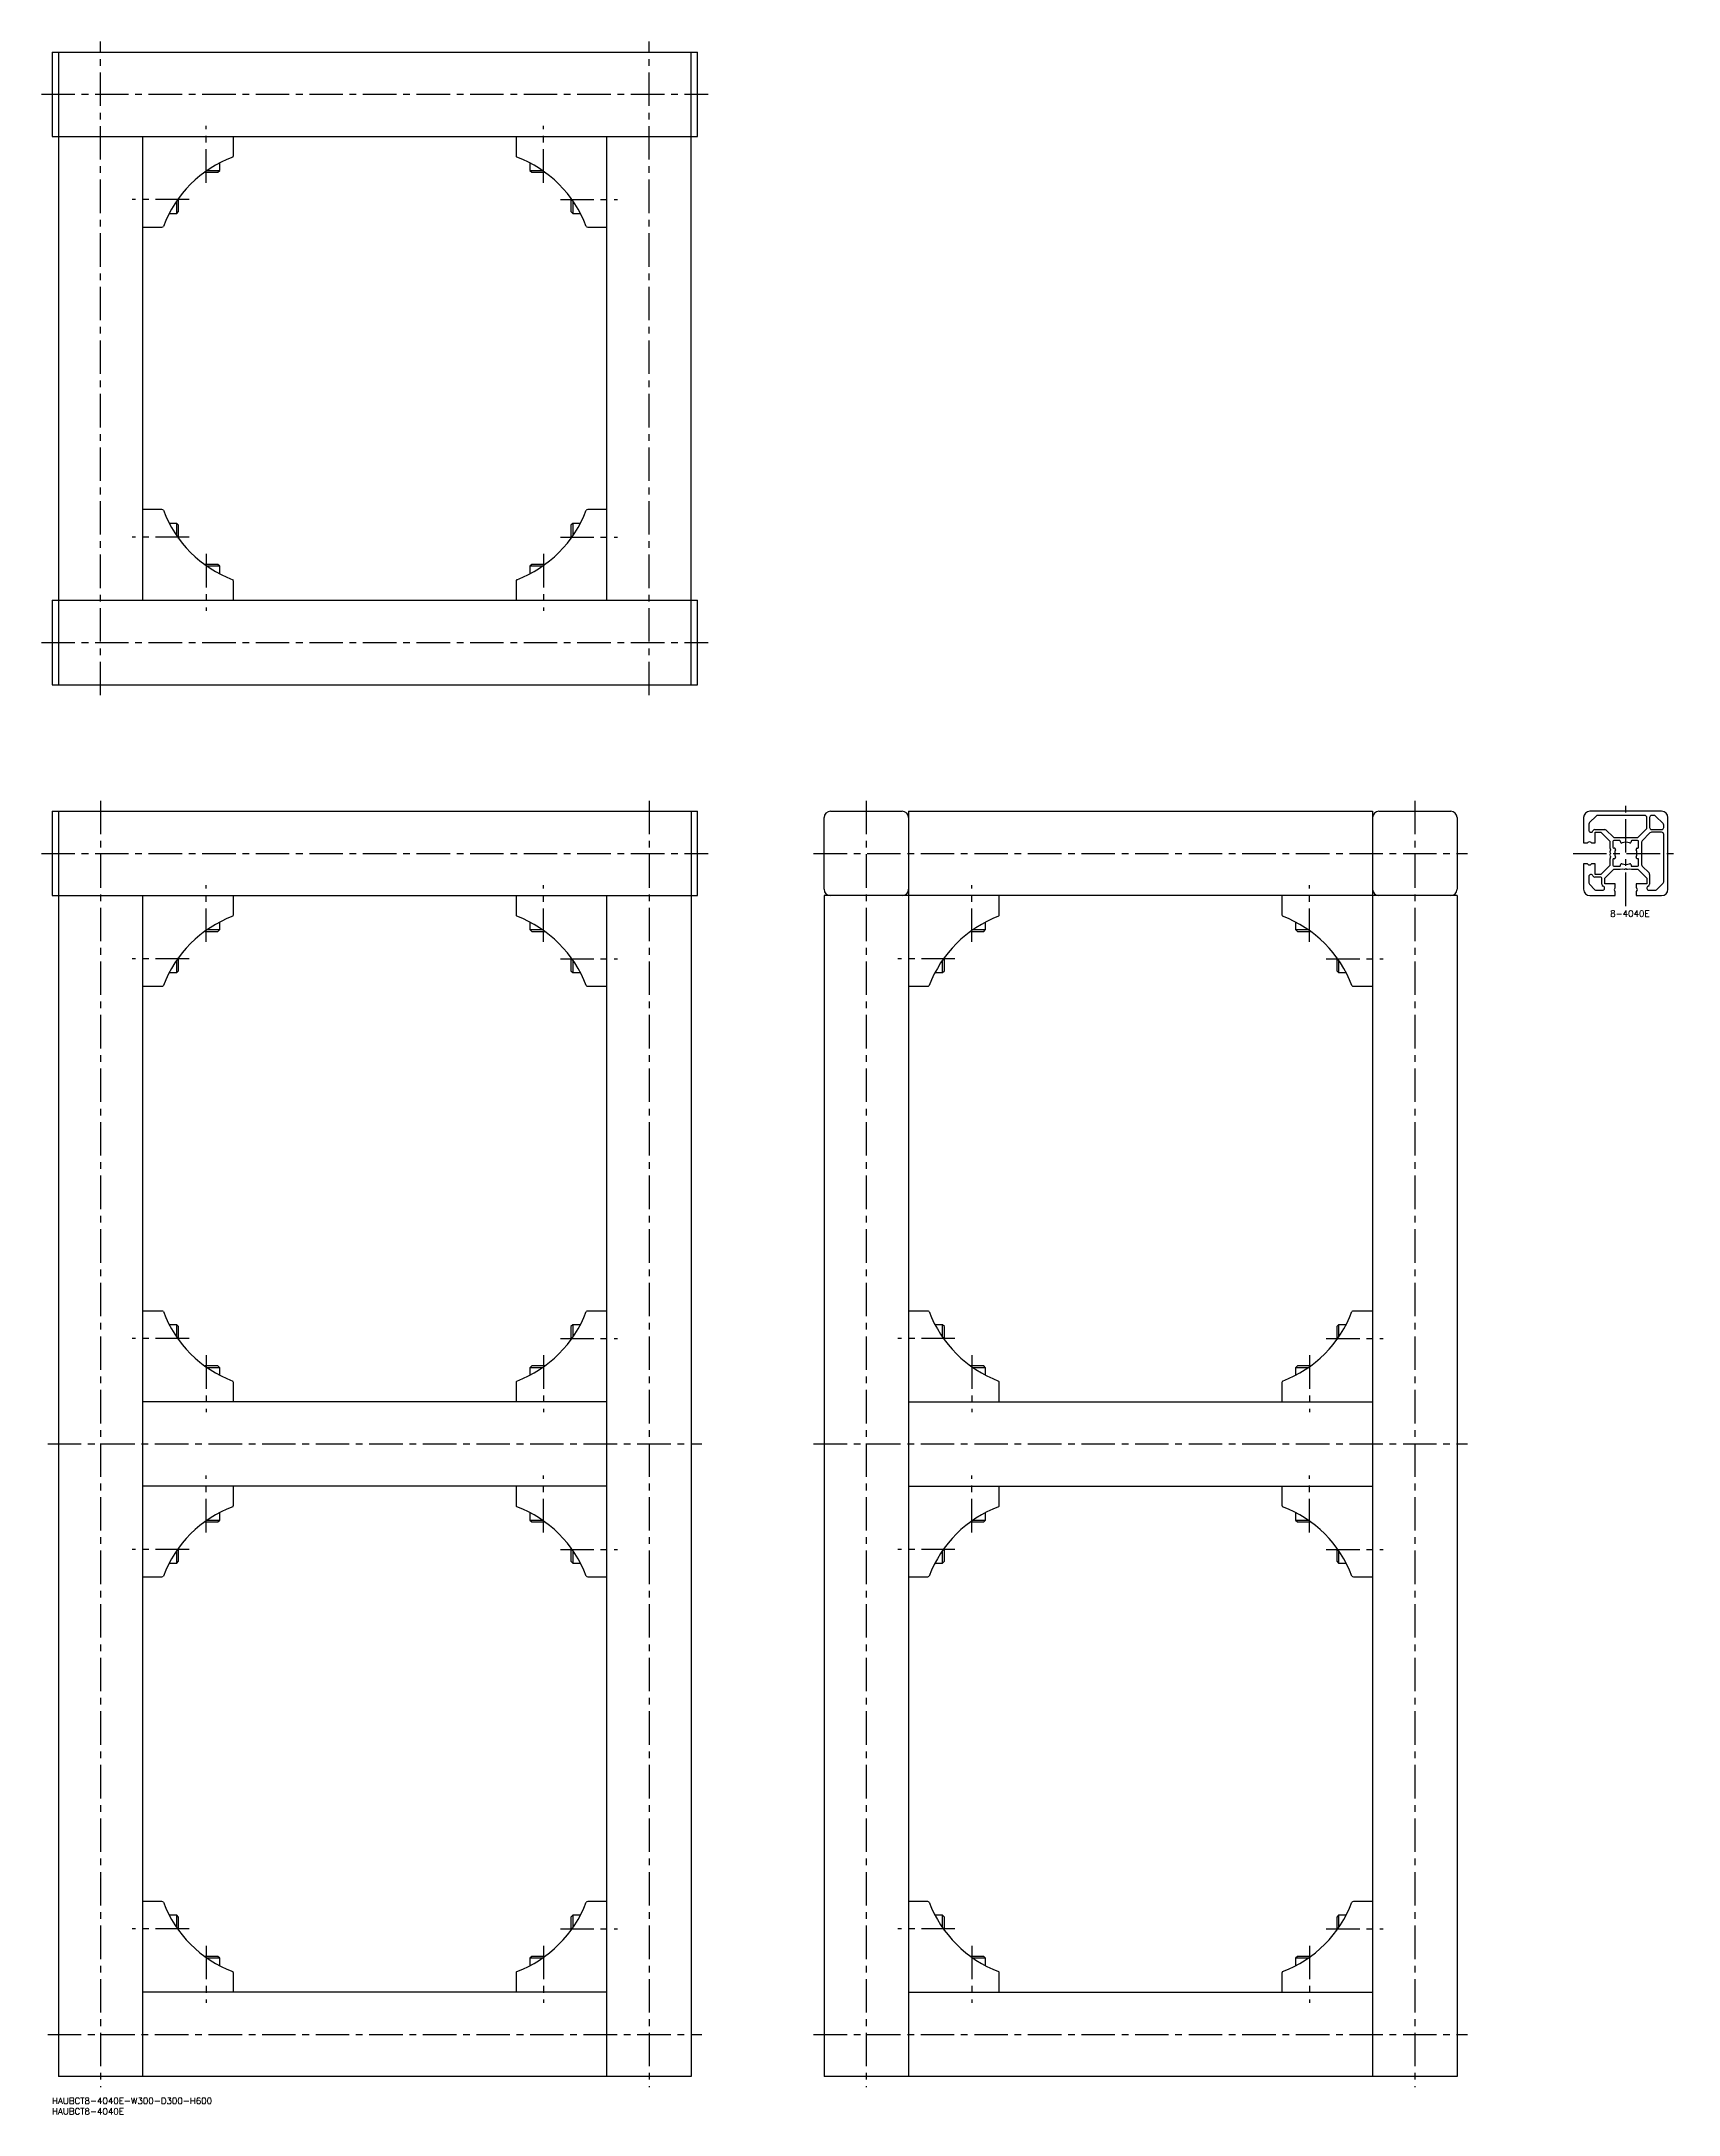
# Model space of a CAD drawing. Extents: x -5 to 771, y -8 to 975.
import ezdxf

# ---------------------------------------------------------------- set-up
doc = ezdxf.new("R2010")
doc.units = 0
doc.header["$LTSCALE"] = 0.5
doc.linetypes.add('CENTER', pattern=[50.8, 31.75, -6.35, 6.35, -6.35])
for name, color, linetype in [('MSM_CENTER', 1, 'CENTER'), ('MSM_CONTINUOUS', 7, 'CONTINUOUS'), ('MSM_PART_NUMBER', 7, 'CONTINUOUS')]:
    doc.layers.add(name, color=color, linetype=linetype)
doc.styles.get("Standard").update_dxf_attribs({"font": 'txt.shx', "height": 3, "bigfont": 'bigfont.shx'})

# ---------------------------------------------------------------- blocks, each defined once
blk = doc.blocks.new('*U8')
at = {"layer": 'MSM_PART_NUMBER'}
blk.add_text('HAUBCT8-4040E-W300-D300-H600', height=3, dxfattribs=at).set_placement((0, -3))
blk = doc.blocks.new('*U9')
at = {"layer": 'MSM_PART_NUMBER'}
blk.add_text('HAUBCT8-4040E', height=3, dxfattribs=at).set_placement((0, -8))
blk = doc.blocks.new('*U10')
at = {"layer": 'MSM_PART_NUMBER'}
blk.add_text('8-4040E', height=3, dxfattribs=at).set_placement((738.62, 559.97))

msp = doc.modelspace()

# ---------------------------------------------------------------- linework, layer by layer
at = {"layer": 'MSM_CENTER'}
for p, q in [((23, 665), (23, 975)), ((283, 665), (283, 975)), ((-5, 950), (311, 950)), ((73, 908), (73, 935)), ((233, 908), (233, 935)), ((65, 900), (38, 900)), ((241, 900), (268, 900)), ((65, 740), (38, 740)), ((241, 740), (268, 740)), ((73, 732), (73, 705)), ((233, 732), (233, 705)), ((-5, 690), (311, 690)), ((23, 615), (23, 5)), ((283, 615), (283, 5)), ((386, 615), (386, 5)), ((646, 615), (646, 5)), ((746, 565), (746, 615)), ((-5, 590), (311, 590)), ((361, 590), (671, 590)), ((721, 590), (771, 590)), ((73, 548), (73, 575)), ((233, 548), (233, 575)), ((436, 548), (436, 575)), ((596, 548), (596, 575)), ((65, 540), (38, 540)), ((241, 540), (268, 540)), ((428, 540), (401, 540)), ((604, 540), (631, 540)), ((65, 360), (38, 360)), ((241, 360), (268, 360)), ((428, 360), (401, 360)), ((604, 360), (631, 360)), ((73, 352), (73, 325)), ((233, 352), (233, 325)), ((436, 352), (436, 325)), ((596, 352), (596, 325)), ((-2, 310), (308, 310)), ((361, 310), (671, 310)), ((73, 268), (73, 295)), ((233, 268), (233, 295)), ((436, 268), (436, 295)), ((596, 268), (596, 295)), ((65, 260), (38, 260)), ((241, 260), (268, 260)), ((428, 260), (401, 260)), ((604, 260), (631, 260)), ((65, 80), (38, 80)), ((241, 80), (268, 80)), ((428, 80), (401, 80)), ((604, 80), (631, 80)), ((73, 72), (73, 45)), ((233, 72), (233, 45)), ((436, 72), (436, 45)), ((596, 72), (596, 45)), ((-2, 30), (308, 30)), ((361, 30), (671, 30))]:
    msp.add_line(p, q, dxfattribs=at)
at = {"layer": 'MSM_CONTINUOUS'}
for p, q in [((0, 970), (306, 970)), ((0, 970), (0, 930)), ((3, 970), (3, 670)), ((303, 670), (303, 970)), ((306, 930), (306, 970)), ((0, 930), (306, 930)), ((43, 710), (43, 930)), ((86, 920.91), (86, 930)), ((220, 930), (220, 920.91)), ((263, 710), (263, 930)), ((79.5, 913.87), (79.5, 917.42)), ((226.5, 917.42), (226.5, 913.87)), ((72.39, 913), (78.63, 913)), ((73.61, 913.87), (79.5, 913.87)), ((78.63, 913), (79.5, 913.87)), ((226.5, 913.87), (227.37, 913)), ((226.5, 913.87), (232.39, 913.87)), ((227.37, 913), (233.61, 913)), ((59.13, 893.5), (59.13, 899.39)), ((60, 894.37), (60, 900.61)), ((246, 900.61), (246, 894.37)), ((246.87, 899.39), (246.87, 893.5)), ((43, 887), (52.09, 887)), ((55.58, 893.5), (59.13, 893.5)), ((59.13, 893.5), (60, 894.37)), ((246, 894.37), (246.87, 893.5)), ((246.87, 893.5), (250.42, 893.5)), ((253.91, 887), (263, 887)), ((52.09, 753), (43, 753)), ((263, 753), (253.91, 753)), ((59.13, 746.5), (55.58, 746.5)), ((60, 745.63), (59.13, 746.5)), ((59.13, 740.61), (59.13, 746.5)), ((60, 739.39), (60, 745.63)), ((246.87, 746.5), (246, 745.63)), ((246, 745.63), (246, 739.39)), ((250.42, 746.5), (246.87, 746.5)), ((246.87, 746.5), (246.87, 740.61)), ((78.63, 727), (72.39, 727)), ((79.5, 726.13), (73.61, 726.13)), ((79.5, 726.13), (78.63, 727)), ((79.5, 722.58), (79.5, 726.13)), ((86, 710), (86, 719.09)), ((220, 719.09), (220, 710)), ((227.37, 727), (226.5, 726.13)), ((226.5, 726.13), (226.5, 722.58)), ((232.39, 726.13), (226.5, 726.13)), ((233.61, 727), (227.37, 727)), ((0, 710), (306, 710)), ((0, 710), (0, 670)), ((306, 670), (306, 710)), ((0, 670), (306, 670)), ((0, 610), (306, 610)), ((0, 610), (0, 570)), ((3, 610), (3, 10)), ((303, 610), (303, 10)), ((306, 570), (306, 610)), ((369, 610), (403, 610)), ((406, 610), (406, 10)), ((406, 610), (626, 610)), ((626, 610), (626, 10)), ((629, 610), (663, 610)), ((763, 610), (729, 610)), ((366, 573), (366, 607)), ((666, 607), (666, 573)), ((726, 607), (726, 595)), ((728.5, 603.91), (728.5, 601)), ((731.89, 607.71), (728.79, 604.61)), ((731.37, 601.3), (736.05, 601.3)), ((731.5, 595), (731.5, 600)), ((731.5, 600), (734.23, 600)), ((755, 608), (732.59, 608)), ((734.23, 600), (738.5, 595.73)), ((736.76, 601.01), (739.97, 597.79)), ((752.03, 597.79), (755.71, 601.47)), ((757.47, 599.71), (753.79, 596.03)), ((756, 602.18), (756, 607)), ((757.3, 607), (757.3, 602.3)), ((763, 600), (758.18, 600)), ((759.41, 608), (758.3, 608)), ((758.3, 601.3), (763, 601.3)), ((763.71, 604.11), (760.11, 607.71)), ((764, 602.3), (764, 603.41)), ((766, 573), (766, 607)), ((726, 595), (727.78, 595)), ((729.82, 595), (731.5, 595)), ((738.5, 595.73), (738.5, 592.69)), ((738.5, 592.69), (738.71, 591.7)), ((738.71, 591.7), (738.51, 590.76)), ((738.57, 590.4), (738.8, 590)), ((738.8, 590), (738.57, 589.6)), ((739.9, 595.6), (739.9, 592.9)), ((740.3, 592.5), (740.54, 592.5)), ((743.1, 596.1), (740.4, 596.1)), ((740.68, 597.5), (751.32, 597.5)), ((743.5, 595.46), (743.5, 595.7)), ((748.5, 595.7), (748.5, 595.46)), ((751.6, 596.1), (748.9, 596.1)), ((751.46, 592.5), (751.7, 592.5)), ((752.1, 592.9), (752.1, 595.6)), ((753.5, 595.32), (753.5, 584.68)), ((764, 576.59), (764, 599)), ((727.78, 585), (726, 585)), ((726, 585), (726, 573)), ((731.5, 585), (729.82, 585)), ((731.5, 580), (731.5, 585)), ((734.23, 580), (731.5, 580)), ((738.5, 584.27), (734.23, 580)), ((736, 578.23), (740.27, 582.5)), ((738.71, 588.3), (738.5, 587.31)), ((738.5, 587.31), (738.5, 584.27)), ((738.51, 589.24), (738.71, 588.3)), ((739.9, 587.1), (739.9, 584.4)), ((740.27, 582.5), (743.31, 582.5)), ((740.54, 587.5), (740.3, 587.5)), ((740.4, 583.9), (743.1, 583.9)), ((743.31, 582.5), (744.3, 582.71)), ((743.5, 584.3), (743.5, 584.54)), ((744.3, 582.71), (745.24, 582.51)), ((745.6, 582.57), (746, 582.8)), ((746, 582.8), (746.4, 582.57)), ((746.76, 582.51), (747.7, 582.71)), ((747.7, 582.71), (748.69, 582.5)), ((748.5, 584.54), (748.5, 584.3)), ((748.69, 582.5), (751.73, 582.5)), ((748.9, 583.9), (751.6, 583.9)), ((751.7, 587.5), (751.46, 587.5)), ((751.73, 582.5), (756, 578.23)), ((752.1, 584.4), (752.1, 587.1)), ((753.79, 583.97), (757.01, 580.76)), ((757.3, 580.05), (757.3, 575.37)), ((728.5, 579), (728.5, 576.09)), ((728.79, 575.39), (731.39, 572.79)), ((734.2, 578.7), (731.37, 578.7)), ((732.09, 572.5), (735, 572.5)), ((734.7, 575.37), (734.7, 578.2)), ((736, 575.5), (736, 578.23)), ((741, 575.5), (736, 575.5)), ((741, 573.82), (741, 575.5)), ((741, 570), (741, 571.78)), ((756, 575.5), (751, 575.5)), ((751, 575.5), (751, 573.82)), ((751, 571.78), (751, 570)), ((756, 578.23), (756, 575.5)), ((757, 572.5), (759.91, 572.5)), ((760.61, 572.79), (763.71, 575.89)), ((0, 570), (306, 570)), ((43, 10), (43, 570)), ((86, 560.91), (86, 570)), ((220, 570), (220, 560.91)), ((263, 10), (263, 570)), ((666, 570), (366, 570)), ((366, 570), (366, 10)), ((449, 560.91), (449, 570)), ((583, 570), (583, 560.91)), ((666, 570), (666, 10)), ((729, 570), (741, 570)), ((751, 570), (763, 570)), ((72.39, 553), (78.63, 553)), ((73.61, 553.87), (79.5, 553.87)), ((78.63, 553), (79.5, 553.87)), ((79.5, 553.87), (79.5, 557.42)), ((226.5, 557.42), (226.5, 553.87)), ((226.5, 553.87), (227.37, 553)), ((226.5, 553.87), (232.39, 553.87)), ((227.37, 553), (233.61, 553)), ((435.39, 553), (441.63, 553)), ((436.61, 553.87), (442.5, 553.87)), ((441.63, 553), (442.5, 553.87)), ((442.5, 553.87), (442.5, 557.42)), ((589.5, 557.42), (589.5, 553.87)), ((589.5, 553.87), (590.37, 553)), ((589.5, 553.87), (595.39, 553.87)), ((590.37, 553), (596.61, 553)), ((55.58, 533.5), (59.13, 533.5)), ((59.13, 533.5), (59.13, 539.39)), ((59.13, 533.5), (60, 534.37)), ((60, 534.37), (60, 540.61)), ((246, 540.61), (246, 534.37)), ((246, 534.37), (246.87, 533.5)), ((246.87, 539.39), (246.87, 533.5)), ((246.87, 533.5), (250.42, 533.5)), ((418.58, 533.5), (422.13, 533.5)), ((422.13, 533.5), (422.13, 539.39)), ((422.13, 533.5), (423, 534.37)), ((423, 534.37), (423, 540.61)), ((609, 540.61), (609, 534.37)), ((609, 534.37), (609.87, 533.5)), ((609.87, 539.39), (609.87, 533.5)), ((609.87, 533.5), (613.42, 533.5)), ((43, 527), (52.09, 527)), ((253.91, 527), (263, 527)), ((406, 527), (415.09, 527)), ((616.91, 527), (626, 527)), ((52.09, 373), (43, 373)), ((59.13, 366.5), (55.58, 366.5)), ((60, 365.63), (59.13, 366.5)), ((59.13, 360.61), (59.13, 366.5)), ((60, 359.39), (60, 365.63)), ((246.87, 366.5), (246, 365.63)), ((246, 365.63), (246, 359.39)), ((250.42, 366.5), (246.87, 366.5)), ((246.87, 366.5), (246.87, 360.61)), ((263, 373), (253.91, 373)), ((415.09, 373), (406, 373)), ((422.13, 366.5), (418.58, 366.5)), ((423, 365.63), (422.13, 366.5)), ((422.13, 360.61), (422.13, 366.5)), ((423, 359.39), (423, 365.63)), ((609.87, 366.5), (609, 365.63)), ((609, 365.63), (609, 359.39)), ((613.42, 366.5), (609.87, 366.5)), ((609.87, 366.5), (609.87, 360.61)), ((626, 373), (616.91, 373)), ((78.63, 347), (72.39, 347)), ((79.5, 346.13), (73.61, 346.13)), ((79.5, 346.13), (78.63, 347)), ((79.5, 342.58), (79.5, 346.13)), ((227.37, 347), (226.5, 346.13)), ((226.5, 346.13), (226.5, 342.58)), ((232.39, 346.13), (226.5, 346.13)), ((233.61, 347), (227.37, 347)), ((441.63, 347), (435.39, 347)), ((442.5, 346.13), (436.61, 346.13)), ((442.5, 346.13), (441.63, 347)), ((442.5, 342.58), (442.5, 346.13)), ((590.37, 347), (589.5, 346.13)), ((589.5, 346.13), (589.5, 342.58)), ((595.39, 346.13), (589.5, 346.13)), ((596.61, 347), (590.37, 347)), ((86, 330), (86, 339.09)), ((220, 339.09), (220, 330)), ((449, 330), (449, 339.09)), ((583, 339.09), (583, 330)), ((263, 330), (43, 330)), ((406, 330), (626, 330)), ((263, 290), (43, 290)), ((86, 280.91), (86, 290)), ((220, 290), (220, 280.91)), ((406, 290), (626, 290)), ((449, 280.91), (449, 290)), ((583, 290), (583, 280.91)), ((79.5, 273.87), (79.5, 277.42)), ((226.5, 277.42), (226.5, 273.87)), ((442.5, 273.87), (442.5, 277.42)), ((589.5, 277.42), (589.5, 273.87)), ((72.39, 273), (78.63, 273)), ((73.61, 273.87), (79.5, 273.87)), ((78.63, 273), (79.5, 273.87)), ((226.5, 273.87), (227.37, 273)), ((226.5, 273.87), (232.39, 273.87)), ((227.37, 273), (233.61, 273)), ((435.39, 273), (441.63, 273)), ((436.61, 273.87), (442.5, 273.87)), ((441.63, 273), (442.5, 273.87)), ((589.5, 273.87), (590.37, 273)), ((589.5, 273.87), (595.39, 273.87)), ((590.37, 273), (596.61, 273)), ((59.13, 253.5), (59.13, 259.39)), ((60, 254.37), (60, 260.61)), ((246, 260.61), (246, 254.37)), ((246.87, 259.39), (246.87, 253.5)), ((422.13, 253.5), (422.13, 259.39)), ((423, 254.37), (423, 260.61)), ((609, 260.61), (609, 254.37)), ((609.87, 259.39), (609.87, 253.5)), ((43, 247), (52.09, 247)), ((55.58, 253.5), (59.13, 253.5)), ((59.13, 253.5), (60, 254.37)), ((246, 254.37), (246.87, 253.5)), ((246.87, 253.5), (250.42, 253.5)), ((253.91, 247), (263, 247)), ((406, 247), (415.09, 247)), ((418.58, 253.5), (422.13, 253.5)), ((422.13, 253.5), (423, 254.37)), ((609, 254.37), (609.87, 253.5)), ((609.87, 253.5), (613.42, 253.5)), ((616.91, 247), (626, 247)), ((52.09, 93), (43, 93)), ((263, 93), (253.91, 93)), ((415.09, 93), (406, 93)), ((626, 93), (616.91, 93)), ((59.13, 86.5), (55.58, 86.5)), ((60, 85.63), (59.13, 86.5)), ((59.13, 80.61), (59.13, 86.5)), ((60, 79.39), (60, 85.63)), ((246.87, 86.5), (246, 85.63)), ((246, 85.63), (246, 79.39)), ((250.42, 86.5), (246.87, 86.5)), ((246.87, 86.5), (246.87, 80.61)), ((422.13, 86.5), (418.58, 86.5)), ((423, 85.63), (422.13, 86.5)), ((422.13, 80.61), (422.13, 86.5)), ((423, 79.39), (423, 85.63)), ((609.87, 86.5), (609, 85.63)), ((609, 85.63), (609, 79.39)), ((613.42, 86.5), (609.87, 86.5)), ((609.87, 86.5), (609.87, 80.61)), ((78.63, 67), (72.39, 67)), ((79.5, 66.13), (73.61, 66.13)), ((79.5, 66.13), (78.63, 67)), ((79.5, 62.58), (79.5, 66.13)), ((86, 50), (86, 59.09)), ((220, 59.09), (220, 50)), ((227.37, 67), (226.5, 66.13)), ((226.5, 66.13), (226.5, 62.58)), ((232.39, 66.13), (226.5, 66.13)), ((233.61, 67), (227.37, 67)), ((441.63, 67), (435.39, 67)), ((442.5, 66.13), (436.61, 66.13)), ((442.5, 66.13), (441.63, 67)), ((442.5, 62.58), (442.5, 66.13)), ((449, 50), (449, 59.09)), ((583, 59.09), (583, 50)), ((590.37, 67), (589.5, 66.13)), ((589.5, 66.13), (589.5, 62.58)), ((595.39, 66.13), (589.5, 66.13)), ((596.61, 67), (590.37, 67)), ((263, 50), (43, 50)), ((406, 50), (626, 50)), ((303, 10), (3, 10)), ((666, 10), (366, 10))]:
    msp.add_line(p, q, dxfattribs=at)
for centre, radius, start, end in [((105.78, 867.22), 56.67, 110.7505, 159.2495), ((85, 920.91), 1, 315, 0), ((221, 920.91), 1, 180, 225), ((200.22, 867.22), 56.67, 20.7505, 69.2495), ((52.09, 888), 1, 270, 315), ((253.91, 888), 1, 225, 270), ((52.09, 752), 1, 45, 90), ((105.78, 772.78), 56.67, 200.7505, 249.2495), ((200.22, 772.78), 56.67, 290.7505, 339.2495), ((253.91, 752), 1, 90, 135), ((85, 719.09), 1, 0, 45), ((221, 719.09), 1, 135, 180), ((369, 607), 3, 90, 180), ((403, 607), 3, 0, 90), ((629, 607), 3, 90, 180), ((663, 607), 3, 0, 90), ((729, 607), 3, 90, 180), ((763, 607), 3, 0, 90), ((729.5, 603.91), 1, 135, 180), ((729.5, 601), 1, 180, 339.51269), ((731.37, 600.3), 1, 90, 159.51268), ((732.59, 607), 1, 90, 135), ((736.05, 600.3), 1, 45, 90), ((755, 607), 1, 0, 90), ((755, 602.18), 1, 315, 0), ((758.3, 607), 1, 90, 180), ((758.3, 602.3), 1, 180, 270), ((758.18, 599), 1, 90, 135), ((759.41, 607), 1, 45, 90), ((763, 602.3), 1, 270, 0), ((763, 599), 1, 0, 90), ((763, 603.41), 1, 0, 45), ((727.78, 595.3), 0.3, 270, 322.02012), ((728.8, 594.5), 1, 37.97987, 142.02013), ((729.82, 595.3), 0.3, 217.97987, 270), ((739, 590.65), 0.5, 168, 210), ((740.4, 595.6), 0.5, 90, 180), ((740.3, 592.9), 0.4, 180, 270), ((740.68, 598.5), 1, 225, 270), ((740.54, 591.95), 0.55, 340.35405, 90), ((746, 590), 5.25, 160.35405, 199.64595), ((743.1, 595.7), 0.4, 0, 90), ((744.05, 595.46), 0.55, 180, 289.64595), ((746, 590), 5.25, 70.35405, 109.64595), ((747.95, 595.46), 0.55, 250.35405, 0), ((748.9, 595.7), 0.4, 90, 180), ((751.46, 591.95), 0.55, 90, 199.64595), ((746, 590), 5.25, 340.35405, 19.64595), ((751.32, 598.5), 1, 270, 315), ((751.6, 595.6), 0.5, 0, 90), ((751.7, 592.9), 0.4, 270, 0), ((754.5, 595.32), 1, 135, 180), ((727.78, 584.7), 0.3, 37.97987, 90), ((728.8, 585.5), 1, 217.97987, 322.02013), ((729.5, 579), 1, 20.48731, 180), ((729.82, 584.7), 0.3, 90, 142.02013), ((739, 589.35), 0.5, 150, 192), ((740.3, 587.1), 0.4, 90, 180), ((740.4, 584.4), 0.5, 180, 270), ((740.54, 588.05), 0.55, 270, 19.64595), ((743.1, 584.3), 0.4, 270, 0), ((744.05, 584.54), 0.55, 70.35405, 180), ((746, 590), 5.25, 250.35405, 289.64595), ((745.35, 583), 0.5, 258, 300), ((746.65, 583), 0.5, 240, 282), ((747.95, 584.54), 0.55, 0, 109.64595), ((748.9, 584.3), 0.4, 180, 270), ((751.46, 588.05), 0.55, 160.35405, 270), ((751.6, 584.4), 0.5, 270, 0), ((751.7, 587.1), 0.4, 0, 90), ((754.5, 584.68), 1, 180, 225), ((756.3, 580.05), 1, 0, 45), ((369, 573), 3, 180, 270), ((403, 573), 3, 270, 0), ((629, 573), 3, 180, 270), ((663, 573), 3, 270, 0), ((729, 573), 3, 180, 270), ((729.5, 576.09), 1, 180, 225), ((731.37, 579.7), 1, 200.48732, 270), ((732.09, 573.5), 1, 225, 270), ((734.2, 578.2), 0.5, 0, 90), ((735.7, 575.37), 1, 180, 249.51268), ((735, 573.5), 1, 270, 69.51268), ((741.5, 572.8), 1, 127.97987, 232.02013), ((740.7, 573.82), 0.3, 307.97987, 0), ((740.7, 571.78), 0.3, 0, 52.02012), ((751.3, 573.82), 0.3, 180, 232.02013), ((751.3, 571.78), 0.3, 127.97986, 180), ((750.5, 572.8), 1, 307.97988, 52.02013), ((757, 573.5), 1, 110.48731, 270), ((756.3, 575.37), 1, 290.48732, 0), ((759.91, 573.5), 1, 270, 315), ((763, 573), 3, 270, 0), ((763, 576.59), 1, 315, 0), ((85, 560.91), 1, 315, 0), ((221, 560.91), 1, 180, 225), ((448, 560.91), 1, 315, 0), ((584, 560.91), 1, 180, 225), ((105.78, 507.22), 56.67, 110.7505, 159.2495), ((200.22, 507.22), 56.67, 20.7505, 69.2495), ((468.78, 507.22), 56.67, 110.7505, 159.2495), ((563.22, 507.22), 56.67, 20.7505, 69.2495), ((52.09, 528), 1, 270, 315), ((253.91, 528), 1, 225, 270), ((415.09, 528), 1, 270, 315), ((616.91, 528), 1, 225, 270), ((52.09, 372), 1, 45, 90), ((105.78, 392.78), 56.67, 200.7505, 249.2495), ((200.22, 392.78), 56.67, 290.7505, 339.2495), ((253.91, 372), 1, 90, 135), ((415.09, 372), 1, 45, 90), ((468.78, 392.78), 56.67, 200.7505, 249.2495), ((563.22, 392.78), 56.67, 290.7505, 339.2495), ((616.91, 372), 1, 90, 135), ((85, 339.09), 1, 0, 45), ((221, 339.09), 1, 135, 180), ((448, 339.09), 1, 0, 45), ((584, 339.09), 1, 135, 180), ((105.78, 227.22), 56.67, 110.7505, 159.2495), ((85, 280.91), 1, 315, 0), ((221, 280.91), 1, 180, 225), ((200.22, 227.22), 56.67, 20.7505, 69.2495), ((468.78, 227.22), 56.67, 110.7505, 159.2495), ((448, 280.91), 1, 315, 0), ((584, 280.91), 1, 180, 225), ((563.22, 227.22), 56.67, 20.7505, 69.2495), ((52.09, 248), 1, 270, 315), ((253.91, 248), 1, 225, 270), ((415.09, 248), 1, 270, 315), ((616.91, 248), 1, 225, 270), ((52.09, 92), 1, 45, 90), ((105.78, 112.78), 56.67, 200.7505, 249.2495), ((200.22, 112.78), 56.67, 290.7505, 339.2495), ((253.91, 92), 1, 90, 135), ((415.09, 92), 1, 45, 90), ((468.78, 112.78), 56.67, 200.7505, 249.2495), ((563.22, 112.78), 56.67, 290.7505, 339.2495), ((616.91, 92), 1, 90, 135), ((85, 59.09), 1, 0, 45), ((221, 59.09), 1, 135, 180), ((448, 59.09), 1, 0, 45), ((584, 59.09), 1, 135, 180)]:
    msp.add_arc(centre, radius, start, end, dxfattribs=at)

# ---------------------------------------------------------------- block references
for name in ['*U10', '*U8', '*U9']:
    msp.add_blockref(name, (0, 0), dxfattribs=at)

doc.saveas('drawing.dxf')
